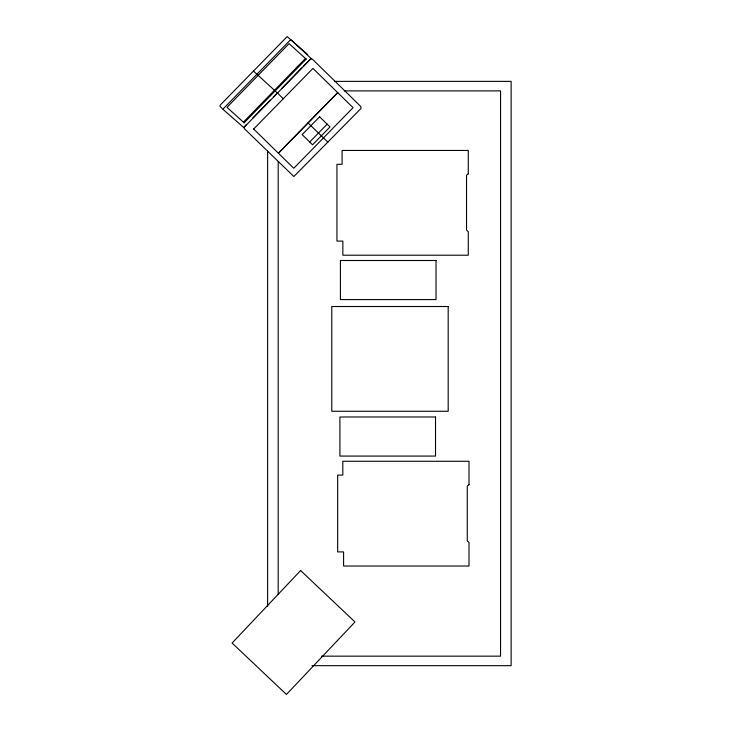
<?xml version="1.0" encoding="UTF-8"?>
<svg xmlns="http://www.w3.org/2000/svg" width="731" height="731" viewBox="0 0 731 731"><rect width="100%" height="100%" fill="white"/><g stroke="black" fill="none" stroke-linecap="round" stroke-linejoin="round"><path stroke-width="1.1" d="M244.108 122.799L306.17 59.083L305.494 58.416L243.423 122.123L244.108 122.799L226.994 107.338L289.056 43.622L306.17 59.083M246.649 124.307L244.291 126.719L244.309 128.619L293.853 176.527L360.94 108.535L360.922 106.635L312.338 59.11L310.428 59.138L303.338 66.375M252.953 117.865L270.269 100.165M273.421 96.949L277.36 92.928L283.299 98.74M282.084 88.095L301.766 67.983M253.648 129.04L312.95 68.412L353.064 107.676L293.761 168.267L253.648 128.985M278.401 153.218L337.704 92.618L278.401 153.245M309.706 142.006L327.141 124.179M334.752 81.379L511.133 81.379L511.133 665.667L311.991 665.667M344.328 90.882L500.552 90.882L500.552 656.155L321.521 656.155M307.724 54.606L287.182 36.577L220.415 104.889L219.867 106.214L223.266 109.568L243.807 127.596L311.123 58.498L291.13 39.903L289.796 40.516L223.805 108.243L223.266 109.568M277.579 93.148L253.41 71.026M308.053 122.945L327.872 142.152M257.349 74.809L258.025 75.485M278.191 161.688L278.191 594.495M267.61 150.988L267.61 606.319M300.633 570.545L232.083 643.042L286.451 694.45L355.001 621.962L300.633 570.545M319.602 116.796L302.159 134.623L312.557 144.793L330.001 126.966L319.602 116.796M468.269 173.859L466.533 175.23L466.533 230.155L468.269 231.663L468.269 255.21L342.857 255.21L342.857 241.084L336.936 241.084L336.936 164.283L342.081 164.283L342.081 150.449L468.269 150.449L468.269 173.859M469 484.68L467.264 486.042L467.264 540.977L469 542.475L469 566.022L343.588 566.022L343.588 551.905L337.667 551.905L337.667 475.095L342.812 475.095L342.812 461.27L469 461.27L469 484.68M436.023 260.501L340.418 260.501L340.418 299.573L436.023 299.573L436.023 260.501M448.185 306.508L331.783 306.508L331.783 411.261L448.185 411.261L448.185 306.508M435.521 416.99L339.906 416.99L339.906 456.071L435.521 456.071L435.521 416.99"/></g></svg>
